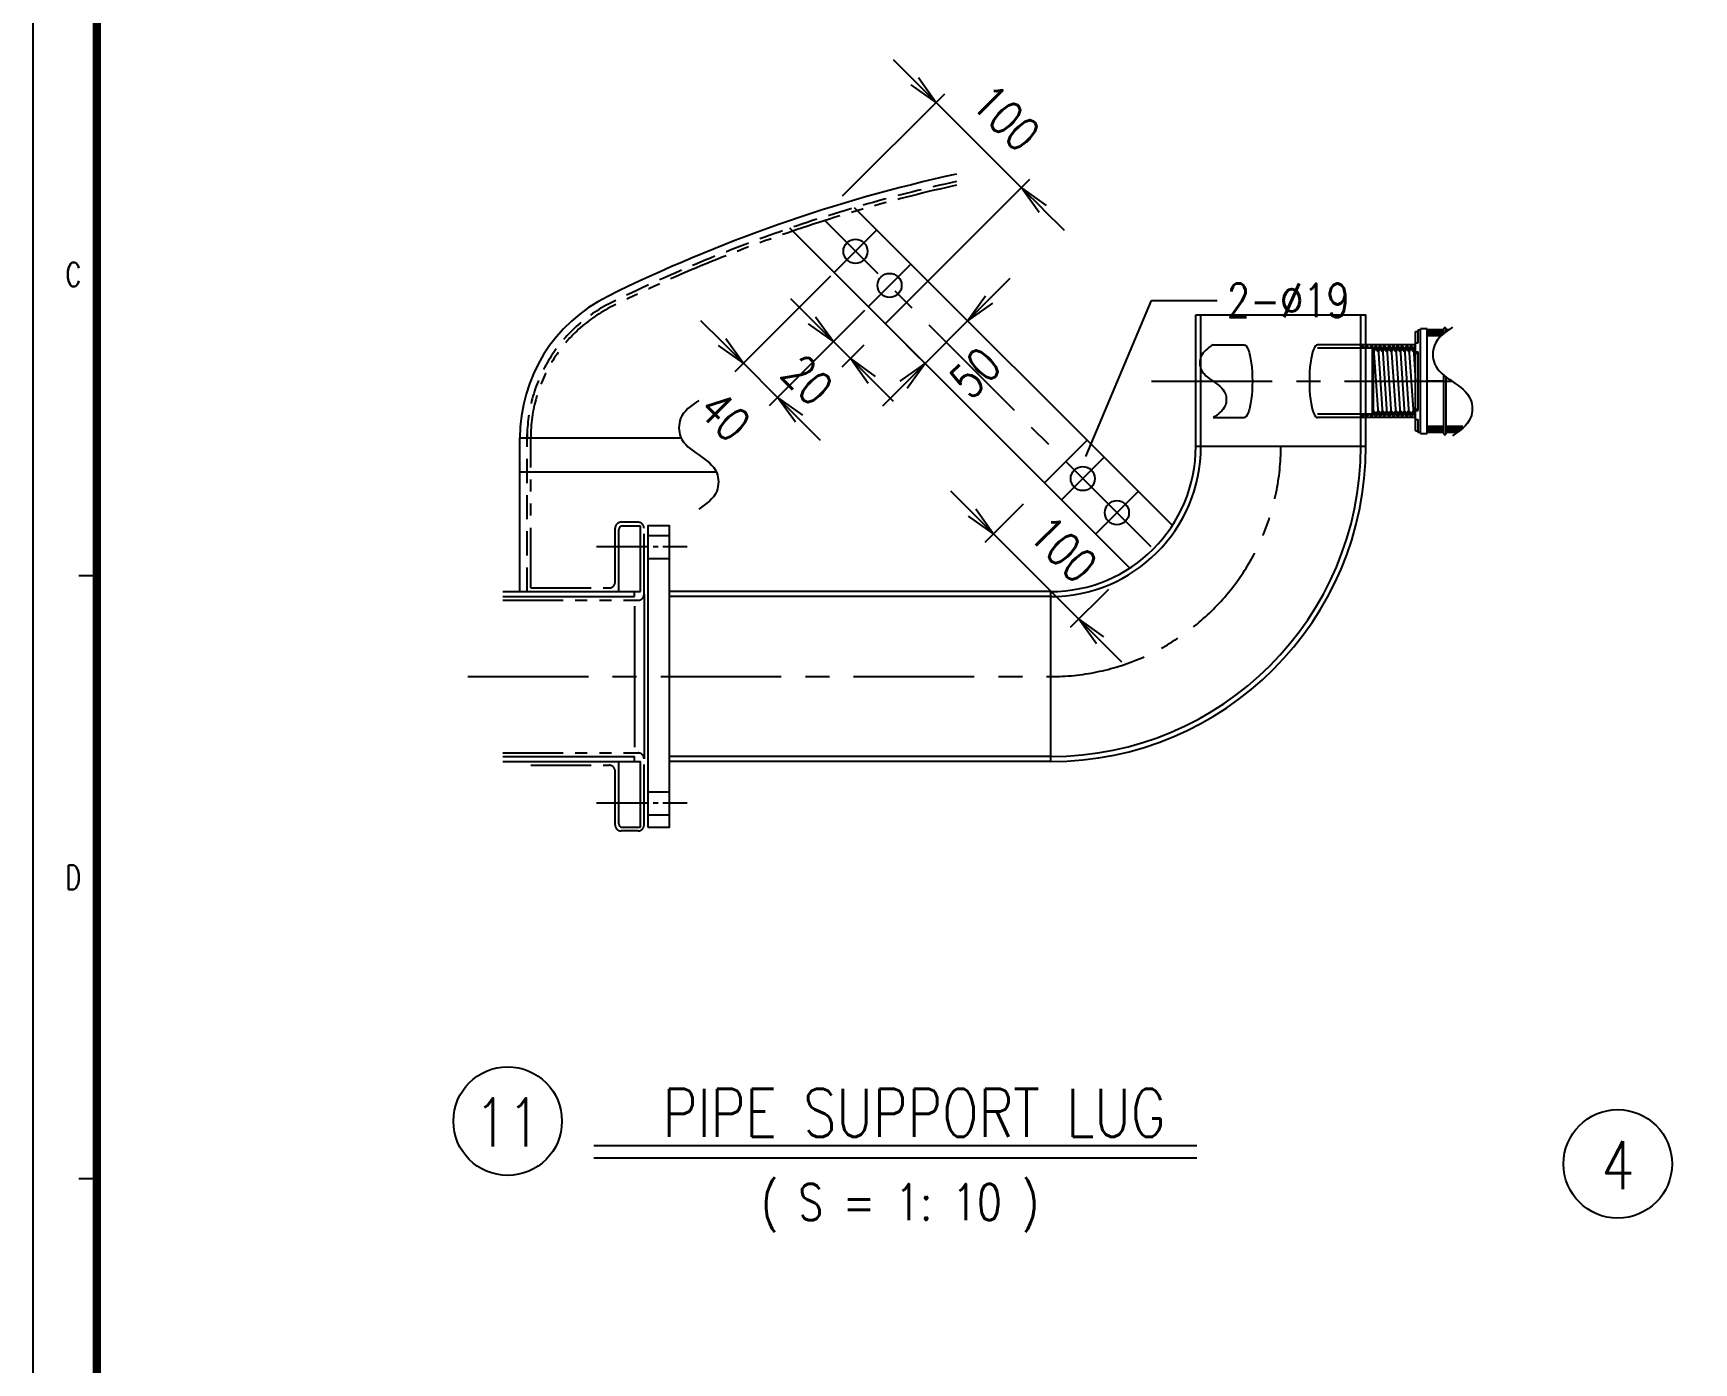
# Model space of a CAD drawing. Extents: x 0 to 36769, y -42 to 11490.
# Drawn here: x 16428 to 19181, y 7075 to 9280 of the extents above; entities that cross this region are included whole.
import ezdxf
from ezdxf.enums import TextEntityAlignment as Align

# ---------------------------------------------------------------- set-up
doc = ezdxf.new("R2010")
doc.units = 0
doc.header["$LTSCALE"] = 160
doc.header["$MEASUREMENT"] = 0
for name, pattern in [('CENTER', [2, 1.25, -0.25, 0.25, -0.25]), ('HIDDEN', [0.375, 0.25, -0.125]), ('PHANTOM2', [1.25, 0.625, -0.125, 0.125, -0.125, 0.125, -0.125])]:
    doc.linetypes.add(name, pattern=pattern)
doc.layers.get('0').update_dxf_attribs({"linetype": 'CONTINUOUS'})
doc.layers.get('DEFPOINTS').update_dxf_attribs({"linetype": 'CONTINUOUS'})
for name, color, linetype in [('3', 2, 'CONTINUOUS'), ('DIM', 7, 'CONTINUOUS'), ('EQI', 3, 'CONTINUOUS'), ('P-1', 6, 'CONTINUOUS'), ('T-F', 7, 'CONTINUOUS'), ('T-N', 4, 'CONTINUOUS'), ('TEXT', 7, 'CONTINUOUS'), ('ZL', 5, 'CONTINUOUS'), ('機器', 3, 'CONTINUOUS')]:
    doc.layers.add(name, color=color, linetype=linetype)
doc.styles.add('NMS2', font='romans.shx', dxfattribs={"width": 0.7})
doc.styles.add('ROMANSEXTFONT', font='romans.shx', dxfattribs={"width": 0.8, "bigfont": 'extfont.shx'})
doc.dimstyles.get("Standard").update_dxf_attribs({"dimscale": 20, "dimtxt": 2.8, "dimasz": 2.5, "dimexe": 1, "dimexo": 2.5, "dimgap": 0.8, "dimtad": 1, "dimdec": 0, "dimrnd": 0.5, "dimzin": 9, "dimdsep": 46, "dimtxsty": 'ROMANSEXTFONT', "dimblk": 'OPEN', "dimcen": -0.6, "dimclrd": 256, "dimclre": 256, "dimclrt": 2, "dimadec": 0, "dimazin": 0, "dimtfac": 1, "dimtdec": 0, "dimtmove": 1, "dimatfit": 3, "dimldrblk": 'OPEN', "dimfxl": 0, "dimtvp": 1, "dimtolj": 1, "dimtzin": 9, "dimarcsym": 0})

# ---------------------------------------------------------------- blocks, each defined once
blk = doc.blocks.new('OPEN')
blk = doc.blocks.new('_OPEN')
at = {"color": 0, "linetype": 'ByBlock'}
for p, q in [((-1, 0.167), (0, 0)), ((0, 0), (-1, -0.167)), ((0, 0), (-1, 0))]:
    blk.add_line(p, q, dxfattribs=at)
blk = doc.blocks.new('*D110')
at = {"linetype": 'ByBlock'}
for p, q in [((18012.6, 8838.5), (18047.9, 8873.9)), ((17946.7, 8833.6), (17991.3, 8789)), ((17906.5, 8732.4), (17977.2, 8803.2)), ((17876, 8762.9), (17920.6, 8718.3)), ((17871.1, 8697.1), (17835.8, 8661.7))]:
    blk.add_line(p, q, dxfattribs=at)
at = {"layer": 'DEFPOINTS', "linetype": 'ByBlock'}
for p in [(17911.4, 8869), (17840.6, 8798.3)]:
    blk.add_point(p, dxfattribs=at)
at = {"linetype": 'ByBlock', "xscale": 50, "yscale": 50, "zscale": 50}
for p, rotation in [((17977.2, 8803.2), 225.0000000000058), ((17906.5, 8732.4), 45.00000000000294)]:
    blk.add_blockref('_OPEN', p, dxfattribs=dict(at, rotation=rotation))
at = {"color": 2, "linetype": 'ByBlock', "insert": (17990, 8717.2), "char_height": 56, "attachment_point": 5, "rotation": 45, "style": 'ROMANSEXTFONT'}
blk.add_mtext('50', dxfattribs=at)
blk = doc.blocks.new('*D111')
at = {"linetype": 'ByBlock'}
for p, q in [((17719.2, 8804.1), (17683.8, 8839.4)), ((17777, 8791.2), (17740.4, 8754.6)), ((17782.8, 8740.4), (17754.5, 8768.7)), ((17805.3, 8762.9), (17768.7, 8726.3)), ((17818.2, 8705.1), (17853.5, 8669.7))]:
    blk.add_line(p, q, dxfattribs=at)
at = {"layer": 'DEFPOINTS', "linetype": 'ByBlock'}
for p in [(17812.4, 8826.6), (17840.6, 8798.3)]:
    blk.add_point(p, dxfattribs=at)
at = {"linetype": 'ByBlock', "xscale": 50, "yscale": 50, "zscale": 50}
for p, rotation in [((17754.5, 8768.7), 315.0000000000147), ((17782.8, 8740.4), 135.0000000000148)]:
    blk.add_blockref('_OPEN', p, dxfattribs=dict(at, rotation=rotation))
at = {"color": 2, "linetype": 'ByBlock', "insert": (17711.3, 8705), "char_height": 56, "attachment_point": 5, "rotation": 315, "style": 'ROMANSEXTFONT'}
blk.add_mtext('20', dxfattribs=at)
blk = doc.blocks.new('*D112')
at = {"linetype": 'ByBlock'}
for p, q in [((17749.7, 8877), (17591.2, 8718.6)), ((17806.3, 8820.4), (17647.8, 8662)), ((17570, 8768.1), (17534.7, 8803.4)), ((17662, 8676.1), (17605.4, 8732.7)), ((17697.3, 8640.8), (17732.7, 8605.4))]:
    blk.add_line(p, q, dxfattribs=at)
at = {"layer": 'DEFPOINTS', "linetype": 'ByBlock'}
for p in [(17785, 8912.4), (17841.6, 8855.8)]:
    blk.add_point(p, dxfattribs=at)
at = {"linetype": 'ByBlock', "xscale": 50, "yscale": 50, "zscale": 50}
for p, rotation in [((17605.4, 8732.7), 314.9999999999985), ((17662, 8676.1), 134.9999999999985)]:
    blk.add_blockref('_OPEN', p, dxfattribs=dict(at, rotation=rotation))
at = {"color": 2, "linetype": 'ByBlock', "insert": (17574.4, 8645.1), "char_height": 56, "attachment_point": 5, "rotation": 315, "style": 'ROMANSEXTFONT'}
blk.add_mtext('40', dxfattribs=at)
blk = doc.blocks.new('*D113')
at = {"linetype": 'ByBlock'}
for p, q in [((17984.6, 8485.2), (17949.2, 8520.6)), ((18069.2, 8499.1), (18005.8, 8435.7)), ((18020, 8449.8), (18161.4, 8308.4)), ((18210.6, 8357.6), (18147.2, 8294.3)), ((18196.7, 8273.1), (18232.1, 8237.7))]:
    blk.add_line(p, q, dxfattribs=at)
at = {"layer": 'DEFPOINTS', "linetype": 'ByBlock'}
for p in [(18104.5, 8534.4), (18246, 8393)]:
    blk.add_point(p, dxfattribs=at)
at = {"linetype": 'ByBlock', "xscale": 50, "yscale": 50, "zscale": 50}
for p, rotation in [((18020, 8449.8), 315.000000000003), ((18161.4, 8308.4), 135.0000000000044)]:
    blk.add_blockref('_OPEN', p, dxfattribs=dict(at, rotation=rotation))
at = {"color": 2, "linetype": 'ByBlock', "insert": (18135.9, 8424.4), "char_height": 56, "attachment_point": 5, "rotation": 315, "style": 'ROMANSEXTFONT'}
blk.add_mtext('100', dxfattribs=at)
blk = doc.blocks.new('*D114')
at = {"linetype": 'ByBlock'}
for p, q in [((17889.6, 9200.8), (17854.2, 9236.1)), ((17769.9, 9010.4), (17939.1, 9179.6)), ((17924.9, 9165.4), (18066.4, 9024)), ((17911.4, 8869), (18080.5, 9038.1)), ((18101.7, 8988.6), (18137.1, 8953.3))]:
    blk.add_line(p, q, dxfattribs=at)
at = {"layer": 'DEFPOINTS', "linetype": 'ByBlock'}
for p in [(17734.6, 8975.1), (17876, 8833.6)]:
    blk.add_point(p, dxfattribs=at)
at = {"linetype": 'ByBlock', "xscale": 50, "yscale": 50, "zscale": 50}
for p, rotation in [((17924.9, 9165.4), 314.9999999999985), ((18066.4, 9024), 134.9999999999985)]:
    blk.add_blockref('_OPEN', p, dxfattribs=dict(at, rotation=rotation))
at = {"color": 2, "linetype": 'ByBlock', "insert": (18040.9, 9140), "char_height": 56, "attachment_point": 5, "rotation": 315, "style": 'ROMANSEXTFONT'}
blk.add_mtext('100', dxfattribs=at)

msp = doc.modelspace()

# ---------------------------------------------------------------- linework, layer by layer
at = {"color": 7}
for p, q in [((17357.03034, 7435.05554), (18357.03034, 7435.05554)), ((17357.03034, 7415.05554), (18357.03034, 7415.05554))]:
    msp.add_line(p, q, dxfattribs=at)
at = {"layer": '3'}
for p, q in [((18316.66206, 8463.70182), (17789.5431, 8990.82078)), ((18245.95138, 8392.99114), (17682.29716, 8956.64536)), ((17840.64928, 8798.29324), (17911.35996, 8869.00392)), ((18104.53003, 8534.4125), (18175.2407, 8605.12318))]:
    msp.add_line(p, q, dxfattribs=at)
at = {"layer": '3', "color": 1, "linetype": 'CENTER'}
for p, q in [((18281.30672, 8428.34648), (17740.1938, 8969.4594)), ((18132.8143, 8506.12823), (18203.52497, 8576.83891)), ((18189.38284, 8449.55968), (18260.09352, 8520.27036))]:
    msp.add_line(p, q, dxfattribs=at)
at = {"layer": '3', "color": 1}
for p, q in [((17755.79647, 8883.14605), (17826.50715, 8953.85673)), ((17812.36501, 8826.57751), (17883.07569, 8897.28819))]:
    msp.add_line(p, q, dxfattribs=at)
at = {"layer": '3'}
for centre in [(17791.15181, 8918.50139), (17847.72035, 8861.93285), (18168.16964, 8541.48357), (18224.73818, 8484.91502)]:
    msp.add_circle(centre, 20, dxfattribs=at)
at = {"layer": 'EQI', "color": 1}
msp.add_spline([(18781.28874, 8792.45259), (18751.28874, 8762.45259), (18751.28874, 8732.45259), (18781.28874, 8702.45259), (18811.28874, 8672.45259), (18811.28874, 8642.45259), (18781.28874, 8612.45259)], degree=3, dxfattribs=at)
at = {"layer": 'P-1'}
for p, q in [((18384.17266, 8763.55131), (18435.68494, 8763.55131)), ((18720.00189, 8763.55131), (18557.51884, 8763.55131)), ((18720.00189, 8757.95131), (18557.51884, 8757.95131)), ((18631.60189, 8763.55131), (18631.60189, 8757.95131)), ((18720.00189, 8648.15131), (18557.51884, 8648.15131)), ((18631.60189, 8648.15131), (18631.60189, 8642.55131)), ((18384.17266, 8642.55131), (18435.68494, 8642.55131)), ((18720.00189, 8642.55131), (18557.51884, 8642.55131))]:
    msp.add_line(p, q, dxfattribs=at)
at = {"layer": 'P-1', "linetype": 'CENTER'}
for p, q in [((18632.11491, 8761.7369), (18631.60189, 8761.1907)), ((18635.77687, 8757.83809), (18632.11491, 8761.7369)), ((18639.43883, 8761.7369), (18635.77687, 8757.83809)), ((18643.10078, 8757.83809), (18639.43883, 8761.7369)), ((18646.76274, 8761.7369), (18643.10078, 8757.83809)), ((18650.4247, 8757.83809), (18646.76274, 8761.7369)), ((18654.08666, 8761.7369), (18650.4247, 8757.83809)), ((18657.74861, 8757.83809), (18654.08666, 8761.7369)), ((18661.41057, 8761.7369), (18657.74861, 8757.83809)), ((18665.07253, 8757.83809), (18661.41057, 8761.7369)), ((18668.73449, 8761.7369), (18665.07253, 8757.83809)), ((18672.39644, 8757.83809), (18668.73449, 8761.7369)), ((18676.0584, 8761.7369), (18672.39644, 8757.83809)), ((18679.72036, 8757.83809), (18676.0584, 8761.7369)), ((18683.38232, 8761.7369), (18679.72036, 8757.83809)), ((18687.04427, 8757.83809), (18683.38232, 8761.7369)), ((18690.70623, 8761.7369), (18687.04427, 8757.83809)), ((18694.36819, 8757.83809), (18690.70623, 8761.7369)), ((18698.03015, 8761.7369), (18694.36819, 8757.83809)), ((18701.6921, 8757.83809), (18698.03015, 8761.7369)), ((18705.35406, 8761.7369), (18701.6921, 8757.83809)), ((18709.01602, 8757.83809), (18705.35406, 8761.7369)), ((18712.67798, 8761.7369), (18709.01602, 8757.83809)), ((18716.33993, 8757.83809), (18712.67798, 8761.7369)), ((18720.00189, 8761.7369), (18716.33993, 8757.83809)), ((18635.77687, 8648.26453), (18632.11491, 8644.36572)), ((18639.43883, 8644.36572), (18635.77687, 8648.26453)), ((18643.10078, 8648.26453), (18639.43883, 8644.36572)), ((18646.76274, 8644.36572), (18643.10078, 8648.26453)), ((18650.4247, 8648.26453), (18646.76274, 8644.36572)), ((18654.08666, 8644.36572), (18650.4247, 8648.26453)), ((18657.74861, 8648.26453), (18654.08666, 8644.36572)), ((18661.41057, 8644.36572), (18657.74861, 8648.26453)), ((18665.07253, 8648.26453), (18661.41057, 8644.36572)), ((18668.73449, 8644.36572), (18665.07253, 8648.26453)), ((18672.39644, 8648.26453), (18668.73449, 8644.36572)), ((18676.0584, 8644.36572), (18672.39644, 8648.26453)), ((18679.72036, 8648.26453), (18676.0584, 8644.36572)), ((18683.38232, 8644.36572), (18679.72036, 8648.26453)), ((18687.04427, 8648.26453), (18683.38232, 8644.36572)), ((18690.70623, 8644.36572), (18687.04427, 8648.26453)), ((18694.36819, 8648.26453), (18690.70623, 8644.36572)), ((18698.03015, 8644.36572), (18694.36819, 8648.26453)), ((18701.6921, 8648.26453), (18698.03015, 8644.36572)), ((18705.35406, 8644.36572), (18701.6921, 8648.26453)), ((18709.01602, 8648.26453), (18705.35406, 8644.36572)), ((18712.67798, 8644.36572), (18709.01602, 8648.26453)), ((18716.33993, 8648.26453), (18712.67798, 8644.36572)), ((18720.00189, 8644.36572), (18716.33993, 8648.26453)), ((18632.11491, 8644.36572), (18631.60189, 8644.91192))]:
    msp.add_line(p, q, dxfattribs=at)
at = {"layer": 'P-1', "color": 4, "linetype": 'ByBlock'}
for p, q in [((17446.60189, 8447.0513), (17482.60189, 8447.0513)), ((17446.60189, 8409.0513), (17482.60189, 8409.0513)), ((17446.60189, 8022.05132), (17482.60189, 8022.05132)), ((17446.60189, 7984.05132), (17482.60189, 7984.05132))]:
    msp.add_line(p, q, dxfattribs=at)
at = {"layer": 'P-1', "linetype": 'ByBlock'}
msp.add_lwpolyline([(17446.60189, 7963.05132), (17482.60189, 7963.05132), (17482.60189, 8463.0513), (17446.60189, 8463.0513)], close=True, dxfattribs=at)
at = {"layer": 'T-F'}
for p, q in [((16533.20113, 8380.23779), (16503.20113, 8380.23779)), ((16533.20113, 7380.23779), (16503.20113, 7380.23779))]:
    msp.add_line(p, q, dxfattribs=at)
at = {"layer": 'T-F', "const_width": 14}
msp.add_lwpolyline([(16533.20113, 11380.23779), (32433.20113, 11380.23779), (32433.20113, 170.23779), (16533.20113, 170.23779)], close=True, dxfattribs=at)
at = {"layer": 'TEXT', "color": 7}
for centre in [(17214.41204, 7475.71346), (19055.34637, 7404.81283)]:
    msp.add_circle(centre, 90, dxfattribs=at)
at = {"layer": 'ZL'}
msp.add_lwpolyline([(16427.60224, 11483.72736), (32525.18276, 11483.72736), (32525.18276, -29.88022), (16427.60224, -29.88022)], close=True, dxfattribs=at)
at = {"layer": '機器', "ltscale": 0.8}
for p, q in [((18355.60189, 8595.05131), (18355.60189, 8813.05131)), ((18364.00189, 8595.05131), (18364.00189, 8813.05131)), ((18629.20189, 8595.05131), (18629.20189, 8813.05131)), ((18637.60189, 8595.05131), (18637.60189, 8813.05131))]:
    msp.add_line(p, q, dxfattribs=at)
at = {"layer": '機器'}
for p, q in [((18355.60189, 8813.05131), (18637.60189, 8813.05131)), ((18720.00189, 8620.724), (18720.00189, 8785.37862)), ((18720.00189, 8785.37862), (18724.14505, 8785.37862)), ((18724.14505, 8788.05151), (18728.27093, 8788.05151)), ((18724.14505, 8766.47162), (18724.14505, 8788.05151)), ((18728.27093, 8616.22014), (18728.27093, 8789.88249)), ((18739.17135, 8789.88249), (18728.27093, 8789.88249)), ((18739.17135, 8616.22014), (18739.17135, 8789.88249)), ((18766.89368, 8788.05023), (18739.17135, 8788.05023)), ((18766.87069, 8782.01762), (18766.87069, 8789.88185)), ((18770.53265, 8784.87978), (18770.53265, 8789.88185)), ((18774.89983, 8788.04895), (18770.53265, 8788.04895)), ((18648.48886, 8648.26453), (18648.48886, 8757.83809)), ((18650.4247, 8757.83809), (18648.48886, 8757.83809)), ((18650.4247, 8757.83809), (18657.74861, 8648.26453)), ((18650.4247, 8648.26453), (18650.4247, 8757.83809)), ((18657.74861, 8757.83809), (18665.07253, 8648.26453)), ((18665.07253, 8757.83809), (18672.39644, 8648.26453)), ((18672.39644, 8757.83809), (18679.72036, 8648.26453)), ((18679.72036, 8757.83809), (18687.04427, 8648.26453)), ((18687.04427, 8757.83809), (18694.36819, 8648.26453)), ((18694.36819, 8757.83809), (18701.6921, 8648.26453)), ((18701.6921, 8757.83809), (18709.01602, 8648.26453)), ((18709.01602, 8757.83809), (18716.33993, 8648.26453)), ((18716.33993, 8757.83809), (18720.00189, 8703.05131)), ((18720.00189, 8766.47162), (18724.14505, 8766.47162)), ((18720.00189, 8751.57517), (18724.14505, 8751.57517)), ((18720.00189, 8749.5699), (18724.14505, 8749.5699)), ((18724.14505, 8654.52745), (18724.14505, 8751.57517)), ((18766.87069, 8616.2195), (18766.87069, 8712.88756)), ((18770.53265, 8616.2195), (18770.53265, 8710.0254)), ((18650.4247, 8648.26453), (18648.48886, 8648.26453)), ((18720.00189, 8656.53272), (18724.14505, 8656.53272)), ((18720.00189, 8654.52745), (18724.14505, 8654.52745)), ((18720.00189, 8639.631), (18724.14505, 8639.631)), ((18720.00189, 8620.724), (18724.14505, 8620.724)), ((18724.14505, 8618.05111), (18724.14505, 8639.631)), ((17234.60189, 8354.05131), (17234.60189, 8608.89624)), ((18355.60189, 8595.05131), (18637.60189, 8595.05131)), ((18728.27093, 8618.05111), (18724.14505, 8618.05111)), ((18728.27093, 8616.22014), (18739.14836, 8616.22014)), ((18766.89368, 8618.05111), (18739.17135, 8618.05111)), ((18789.35462, 8618.04984), (18770.53265, 8618.04984)), ((17234.60189, 8552.89624), (17560.29377, 8552.89624)), ((17398.60189, 8354.95131), (17398.60189, 8457.05132)), ((17404.60188, 8463.05131), (17434.60189, 8463.05131)), ((17434.60189, 8354.05131), (17434.60189, 8463.05131)), ((17206.42814, 8354.05131), (17434.60189, 8354.05131)), ((17206.42814, 8345.65131), (17424.60189, 8345.65131)), ((17398.60189, 8354.95131), (17398.60189, 8354.05131)), ((17424.60189, 8345.65131), (17424.60189, 8354.05131)), ((17440.60189, 8349.65131), (17440.60189, 8076.45131)), ((18114.60189, 8354.05131), (17482.60189, 8354.05131)), ((18114.60189, 8345.65131), (17482.60189, 8345.65131)), ((18114.60189, 8354.05131), (18114.60189, 8072.05131)), ((17424.60189, 8329.95131), (17424.60189, 8096.15132)), ((17206.42814, 8080.45131), (17424.60189, 8080.45131)), ((17206.42814, 8072.05131), (17434.60189, 8072.05131)), ((17398.60189, 8072.05131), (17398.60189, 8071.15131)), ((17398.60189, 7969.0513), (17398.60189, 8071.15131)), ((17424.60189, 8072.05131), (17424.60189, 8080.45131)), ((17434.60189, 7963.05131), (17434.60189, 8072.05131)), ((18114.60189, 8080.45131), (17482.60189, 8080.45131)), ((18114.60189, 8072.05131), (17482.60189, 8072.05131)), ((17404.60188, 7963.05131), (17434.60189, 7963.05131))]:
    msp.add_line(p, q, dxfattribs=at)
at = {"layer": '機器', "linetype": 'CENTER'}
for p, q in [((18766.87069, 8787.54939), (18739.17135, 8787.54939)), ((18766.87069, 8786.54939), (18739.17135, 8786.54939)), ((18774.19205, 8787.54812), (18770.53265, 8787.54812)), ((18772.79702, 8786.54812), (18770.53265, 8786.54812)), ((18766.87069, 8784.04939), (18739.17135, 8784.04939)), ((18766.87069, 8781.04939), (18739.17135, 8781.04939)), ((18762.34735, 8778.0496), (18739.17481, 8778.05067)), ((18766.87069, 8703.05067), (18739.17135, 8703.05067)), ((18766.87069, 8625.05195), (18739.17135, 8625.05195)), ((18766.87069, 8622.05195), (18739.17135, 8622.05195)), ((18766.87069, 8619.55195), (18739.17135, 8619.55195)), ((18766.87415, 8628.05195), (18739.17481, 8628.05067)), ((18798.23199, 8625.05067), (18770.53265, 8625.05067)), ((18794.66806, 8622.05067), (18770.53265, 8622.05067)), ((18791.40927, 8619.55067), (18770.53265, 8619.55067)), ((18798.23545, 8628.05067), (18770.53611, 8628.04939)), ((18766.87069, 8618.55195), (18739.17135, 8618.55195)), ((18790.04749, 8618.55067), (18770.53265, 8618.55067))]:
    msp.add_line(p, q, dxfattribs=at)
at = {"layer": '機器', "color": 1, "linetype": 'CENTER'}
for p, q in [((18654.08666, 8755.90221), (18650.4247, 8752.00341)), ((18657.74861, 8752.00341), (18654.08666, 8755.90221)), ((18661.41057, 8755.90221), (18657.74861, 8752.00341)), ((18665.07253, 8752.00341), (18661.41057, 8755.90221)), ((18668.73449, 8755.90221), (18665.07253, 8752.00341)), ((18672.39644, 8752.00341), (18668.73449, 8755.90221)), ((18676.0584, 8755.90221), (18672.39644, 8752.00341)), ((18679.72036, 8752.00341), (18676.0584, 8755.90221)), ((18683.38232, 8755.90221), (18679.72036, 8752.00341)), ((18687.04427, 8752.00341), (18683.38232, 8755.90221)), ((18690.70623, 8755.90221), (18687.04427, 8752.00341)), ((18694.36819, 8752.00341), (18690.70623, 8755.90221)), ((18698.03015, 8755.90221), (18694.36819, 8752.00341)), ((18701.6921, 8752.00341), (18698.03015, 8755.90221)), ((18705.35406, 8755.90221), (18701.6921, 8752.00341)), ((18709.01602, 8752.00341), (18705.35406, 8755.90221)), ((18712.67798, 8755.90221), (18709.01602, 8752.00341)), ((18716.33993, 8752.00341), (18712.67798, 8755.90221)), ((18720.00189, 8755.90221), (18716.33993, 8752.00341)), ((18282.30263, 8703.05131), (18780.41052, 8703.05131)), ((18654.08666, 8650.20041), (18650.4247, 8654.09921)), ((18657.74861, 8654.09921), (18654.08666, 8650.20041)), ((18661.41057, 8650.20041), (18657.74861, 8654.09921)), ((18665.07253, 8654.09921), (18661.41057, 8650.20041)), ((18668.73449, 8650.20041), (18665.07253, 8654.09921)), ((18672.39644, 8654.09921), (18668.73449, 8650.20041)), ((18676.0584, 8650.20041), (18672.39644, 8654.09921)), ((18679.72036, 8654.09921), (18676.0584, 8650.20041)), ((18683.38232, 8650.20041), (18679.72036, 8654.09921)), ((18687.04427, 8654.09921), (18683.38232, 8650.20041)), ((18690.70623, 8650.20041), (18687.04427, 8654.09921)), ((18694.36819, 8654.09921), (18690.70623, 8650.20041)), ((18698.03015, 8650.20041), (18694.36819, 8654.09921)), ((18701.6921, 8654.09921), (18698.03015, 8650.20041)), ((18705.35406, 8650.20041), (18701.6921, 8654.09921)), ((18709.01602, 8654.09921), (18705.35406, 8650.20041)), ((18712.67798, 8650.20041), (18709.01602, 8654.09921)), ((18716.33993, 8654.09921), (18712.67798, 8650.20041)), ((18720.00189, 8650.20041), (18716.33993, 8654.09921)), ((17148.1779, 8213.05131), (18114.60189, 8213.05131))]:
    msp.add_line(p, q, dxfattribs=at)
at = {"layer": '機器', "color": 7}
msp.add_line((17234.60189, 8608.89624), (17502.015, 8608.89624), dxfattribs=at)
at = {"layer": '機器', "color": 6, "linetype": 'HIDDEN'}
msp.add_line((17246.60189, 8354.05131), (17246.60189, 8615.59185), dxfattribs=at)
at = {"layer": '機器', "color": 4, "linetype": 'PHANTOM2'}
for p, q in [((17252.60189, 8360.05131), (17252.60189, 8608.89624)), ((17392.60189, 8370.05131), (17392.60189, 8459.05131)), ((17430.60189, 8469.05131), (17402.60189, 8469.05131)), ((17440.60189, 8349.65131), (17440.60189, 8459.05131)), ((17252.60189, 8360.05131), (17382.60189, 8360.05131)), ((17206.42814, 8339.65131), (17430.60189, 8339.65131)), ((17206.42814, 8086.45131), (17430.60189, 8086.45131)), ((17440.60189, 7967.05131), (17440.60189, 8076.45131)), ((17252.60189, 8066.05131), (17382.60189, 8066.05131)), ((17392.60189, 7967.05131), (17392.60189, 8056.05131)), ((17430.60189, 7957.05131), (17402.60189, 7957.05131))]:
    msp.add_line(p, q, dxfattribs=at)
at = {"layer": '機器', "color": 7, "linetype": 'CENTER', "ltscale": 0.2}
for p, q in [((17511.92606, 8428.05131), (17361.92606, 8428.05131)), ((17511.92606, 8003.05131), (17361.92606, 8003.05131))]:
    msp.add_line(p, q, dxfattribs=at)
at = {"layer": '機器', "color": 7, "linetype": 'CENTER'}
for p, q in [((17447.36435, 8428.05131), (17379.77365, 8428.05131)), ((17447.36435, 8003.05131), (17379.77365, 8003.05131))]:
    msp.add_line(p, q, dxfattribs=at)
at = {"layer": '機器', "color": 3}
msp.add_lwpolyline([(17958.73064, 9046.51793, 0.0610671487), (17380.46714, 8843.75091, 0.2852716178), (17234.60189, 8608.89624)], format="xyb", dxfattribs=at)
at = {"layer": '機器', "color": 4, "linetype": 'PHANTOM2'}
msp.add_lwpolyline([(17958.73064, 9028.08948, 0.060672039), (17388.44586, 8827.61586, 0.2852716178), (17252.60189, 8608.89624)], format="xyb", dxfattribs=at)
at = {"layer": '機器', "color": 6, "linetype": 'HIDDEN'}
for centre, radius, start, end in [((18496.60189, 6586.63619), 2505.99994, 102.39401964, 116.31222261), ((17496.60189, 8608.89624), 250, 116.31222261, 180)]:
    msp.add_arc(centre, radius, start, end, dxfattribs=at)
at = {"layer": '機器', "linetype": 'CENTER'}
for centre, start, end in [((18768.70167, 8789.88185), 0, 180), ((18768.70167, 8616.2195), 180, 360)]:
    msp.add_arc(centre, 1.83098, start, end, dxfattribs=at)
at = {"layer": '機器', "ltscale": 0.8}
for radius in [514.6, 523, 249.4, 241]:
    msp.add_arc((18114.60189, 8595.05131), radius, 270, 360, dxfattribs=at)
at = {"layer": '機器', "color": 1, "linetype": 'CENTER', "ltscale": 0.8}
msp.add_arc((18114.60189, 8595.05131), 382, 270, 360, dxfattribs=at)
at = {"layer": '機器', "color": 4, "linetype": 'PHANTOM2'}
for centre, start, end in [((17402.60189, 8459.05131), 90, 180), ((17430.60189, 8459.05131), 0, 90), ((17382.60189, 8370.05131), 270, 360), ((17430.60189, 8349.65131), 270, 360), ((17430.60189, 8076.45131), 0, 90), ((17382.60189, 8056.05131), 0, 90), ((17402.60189, 7967.05131), 180, 270), ((17430.60189, 7967.05131), 270, 360)]:
    msp.add_arc(centre, 10, start, end, dxfattribs=at)
at = {"layer": '機器'}
for centre, start, end in [((17404.60188, 8457.05132), 90, 180), ((17404.60188, 7969.0513), 180, 270)]:
    msp.add_arc(centre, 5.99999, start, end, dxfattribs=at)
at = {"layer": '機器', "color": 6, "extrusion": (0, 0, -1)}
msp.add_ellipse((18435.68494, 8703.05131), major_axis=(0, 60.5), ratio=0.2254428526, start_param=0, end_param=3.1415926536, dxfattribs=at)
at = {"layer": '機器', "color": 6}
msp.add_ellipse((18557.51884, 8703.05131), major_axis=(0, 60.5), ratio=0.2254428526, start_param=0, end_param=3.1415926536, dxfattribs=at)
at = {"layer": '機器', "color": 1}
for points in [[(18384.17266, 8763.55131), (18364.00599, 8743.38465), (18364.00599, 8723.21798), (18384.17266, 8703.05131), (18404.33933, 8682.88464), (18404.33933, 8662.71797), (18384.17266, 8642.55131)], [(17531.15438, 8670.89624), (17501.15438, 8640.89624), (17501.15438, 8610.89624), (17531.15438, 8580.89624), (17561.15438, 8550.89624), (17561.15438, 8520.89624), (17531.15438, 8490.89624)]]:
    msp.add_spline(points, degree=3, dxfattribs=at)

# ---------------------------------------------------------------- texts
at = {"color": 2, "style": 'ROMANSEXTFONT', "width": 0.8}
for s, p in [('PIPE SUPPORT LUG', (17888.35692, 7489.56086)), ('11', (17214.51223, 7473.6422)), ('4', (19055.44656, 7402.74157))]:
    msp.add_text(s, height=80, dxfattribs=at).set_placement(p, align=Align.MIDDLE)
msp.add_text('( S = 1: 10 )', height=60, dxfattribs=at).set_placement((17634.6898, 7311.54014))
at = {"layer": 'DIM', "color": 2, "insert": (18407.14143, 8865.05867), "char_height": 56, "width": 500, "attachment_point": 1, "style": 'ROMANSEXTFONT'}
msp.add_mtext('2-%%C19', dxfattribs=at)
at = {"layer": 'T-N', "color": 4, "style": 'NMS2', "width": 0.7}
for s, p in [('C', (16481.52785, 8860.04774)), ('D', (16481.52785, 7860.04774))]:
    msp.add_text(s, height=40, dxfattribs=at).set_placement(p)

# ---------------------------------------------------------------- dimensions: what is measured, and where the dimension line sits
at = {"layer": 'DIM'}
for p1, p2, distance, picture, middle in [((17734.58327, 8975.06993), (17876.00462, 8833.64858), 269.20233, '*D114', (18040.90357, 9139.96888)), ((18104.53003, 8534.4125), (18245.95138, 8392.99114), -119.60006, '*D113', (18135.92553, 8424.38664))]:
    dim = msp.add_aligned_dim(p1=p1, p2=p2, distance=distance, text='100', dimstyle='Standard', dxfattribs=at)
    dim.commit()
    dim.dimension.update_dxf_attribs({"geometry": picture, "text_midpoint": middle})
for base, p1, p2, angle, text, picture, middle in [((17605.3859, 8732.70908), (17841.61235, 8855.79845), (17785.04381, 8912.36699), 135, '40', '*D112', (17574.35774, 8645.08419)), ((17977.20544, 8803.15844), (17840.64928, 8798.29324), (17911.35996, 8869.00392), 45, '50', '*D110', (17989.96725, 8717.15628)), ((17754.52094, 8768.73343), (17840.64928, 8798.29324), (17812.36501, 8826.57751), 135, '20', '*D111', (17711.30037, 8704.991))]:
    dim = msp.add_linear_dim(base=base, p1=p1, p2=p2, angle=angle, text=text, dimstyle='Standard', dxfattribs=at)
    dim.commit()
    dim.dimension.update_dxf_attribs({"geometry": picture, "text_midpoint": middle, "dimtype": 161})

# ---------------------------------------------------------------- leaders
at = {"layer": 'DIM', "annotation_type": 0, "has_hookline": 1, "hookline_direction": 0, "text_width": 209.06667}
msp.add_leader([(18172.99005, 8578.25373), (18281.99372, 8837.05867), (18391.14143, 8837.05867)], dimstyle='Standard', override={"dimgap": 0.8, "dimtad": 0, "dimldrblk": 'OPEN'}, dxfattribs=at)

doc.saveas('drawing.dxf')
